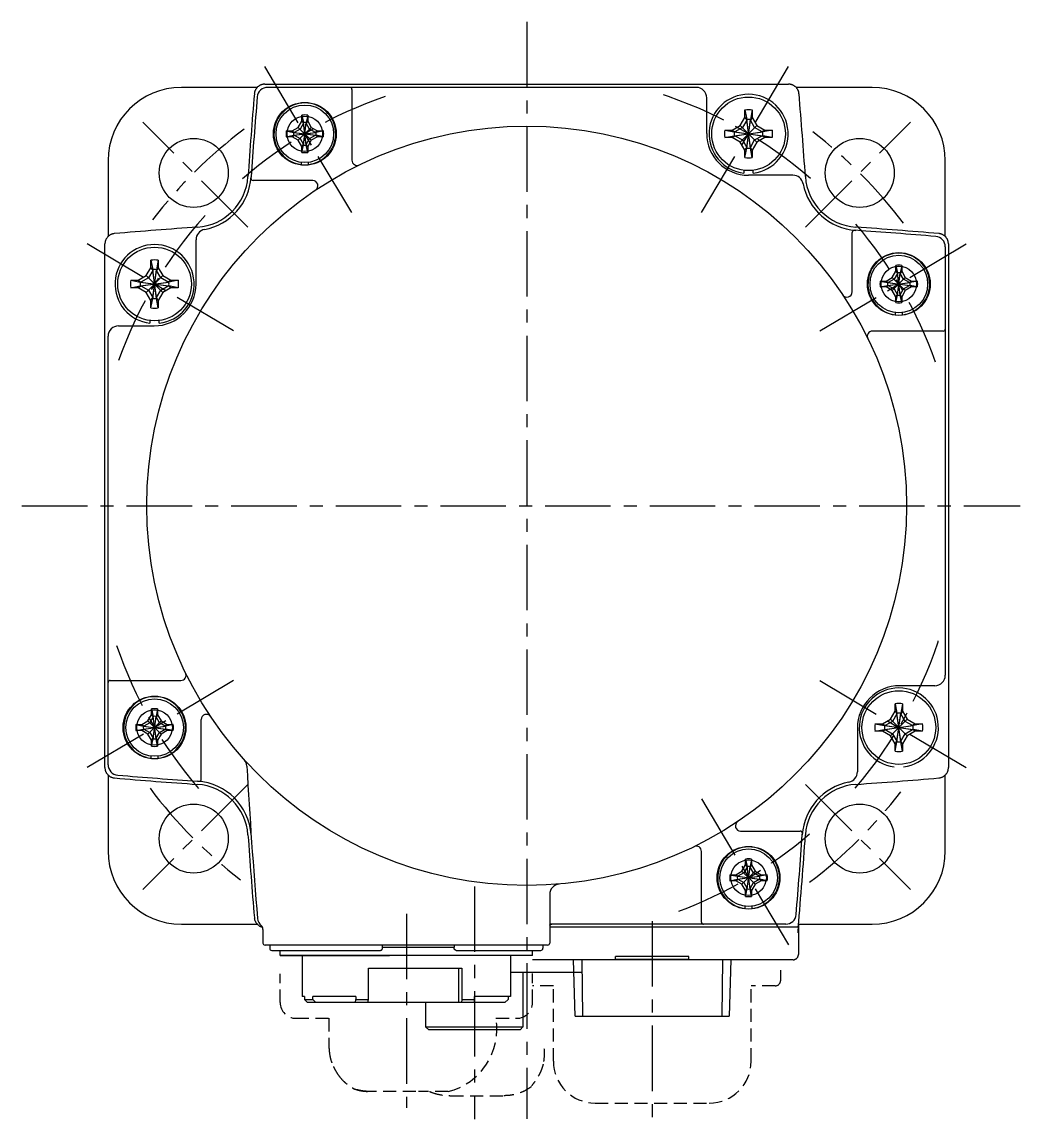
# Model space of a CAD drawing. Extents: x -38 to 455, y -38 to 124.
# Drawn here: x -37.6 to 57.8, y -35.6 to 69.3 of the extents above; entities that cross this region are included whole.
import ezdxf

# ---------------------------------------------------------------- set-up
doc = ezdxf.new("R2010")
doc.units = 0
doc.header["$MEASUREMENT"] = 0
doc.linetypes.add('CENTER', pattern=[2, 1.25, -0.25, 0.25, -0.25])
doc.linetypes.add('HIDDEN', pattern=[0.375, 0.25, -0.125])
for name, color, linetype, lineweight in [('CENTER', 7, 'CENTER', 25), ('HIDDEN', 3, 'HIDDEN', 25), ('OBJECT', 6, 'CONTINUOUS', 30)]:
    doc.layers.add(name, color=color, linetype=linetype, lineweight=lineweight)

msp = doc.modelspace()

# ---------------------------------------------------------------- linework, layer by layer
at = {"layer": 'CENTER', "ltscale": 5}
for p, q in [((10.65, 69.26), (10.65, -35.6)), ((-6.06, 51.03), (-14.58, 65.32)), ((27.35, 51.03), (35.88, 65.32)), ((-16.01, 49.65), (-26.03, 59.68)), ((37.3, 49.65), (47.33, 59.68)), ((-17.38, 39.71), (-31.67, 48.23)), ((38.67, 39.71), (52.97, 48.23)), ((-37.58, 23), (57.79, 23)), ((-17.38, 6.29), (-31.67, -2.23)), ((38.67, 6.29), (52.97, -2.23)), ((-16.01, -3.65), (-26.03, -13.68)), ((37.3, -3.65), (47.33, -13.68)), ((27.35, -5.02), (35.88, -19.32)), ((5.65, -13.4), (5.65, -35.63)), ((-0.85, -16), (-0.85, -34.55)), ((22.65, -16.7), (22.65, -35.6))]:
    msp.add_line(p, q, dxfattribs=at)
for radius, start, end in [(41.4, 109.0802, 130.9656), (41.4, 49.0848, 72.3369), (45, 126.8872, 142.5962), (45, 36.8872, 52.5962), (41.4, 137.9285, 162.0582), (41.4, 19.361, 40.5414), (41.4, 319.3256, 343.1938), (41.4, 198.8241, 220.7777), (45, 216.8872, 232.5962), (45, 306.8872, 322.5962), (41.4, 290.5642, 310.7343)]:
    msp.add_arc((10.65, 23), radius, start, end, dxfattribs=at)
at = {"layer": 'HIDDEN', "ltscale": 5}
for p, q in [((-12.91, -24.5), (-12.91, -21.75)), ((11.2, -24.5), (11.2, -21.71)), ((34.9, -21.4), (34.9, -22.4)), ((13.2, -22.9), (11.2, -22.9)), ((13.2, -30.1), (13.2, -22.9)), ((32.1, -30.1), (32.1, -22.9)), ((34.4, -22.9), (32.1, -22.9)), ((-11.41, -26), (-8.26, -26)), ((-8.26, -26), (-8.26, -28.61)), ((7.71, -26), (9.7, -26)), ((-8.23, -29.03), (-8.23, -29.03)), ((-7.81, -30.63), (-7.81, -30.63)), ((0.06, -33), (-4.3, -33)), ((3.14, -33), (0.3, -33)), ((3.14, -33), (0.3, -33)), ((3.37, -33.4), (8.47, -33.4)), ((17.2, -34.1), (28.1, -34.1))]:
    msp.add_line(p, q, dxfattribs=at)
for centre, radius, start, end in [((34.4, -22.4), 0.5, 270, 0), ((-11.41, -24.5), 1.5, 180, 270), ((9.7, -24.5), 1.5, 270, 0), ((1.66, -27.04), 6.14, 283.9166, 9.7887), ((17.2, -30.1), 4, 180, 270), ((28.1, -30.1), 4, 270, 0)]:
    msp.add_arc(centre, radius, start, end, dxfattribs=at)
for points in [[(-8.26, -28.61), (-8.26, -28.63), (-8.26, -28.64), (-8.25, -28.66)], [(-8.25, -28.76), (-8.25, -28.77), (-8.25, -28.77), (-8.25, -28.78)], [(-8.25, -28.78), (-8.25, -28.78), (-8.25, -28.79), (-8.25, -28.8)], [(-8.23, -29.01), (-8.23, -29.02), (-8.23, -29.02), (-8.23, -29.03)], [(-7.82, -30.62), (-7.82, -30.62), (-7.81, -30.63), (-7.81, -30.63)], [(-7.81, -30.63), (-7.8, -30.65), (-7.79, -30.68), (-7.78, -30.7)], [(-7.46, -31.26), (-7.45, -31.27), (-7.45, -31.27), (-7.45, -31.28)], [(-7.45, -31.28), (-7.43, -31.31), (-7.41, -31.34), (-7.39, -31.37)], [(1.37, -33), (1.37, -33), (1.38, -33), (1.39, -33)]]:
    msp.add_open_spline(points, degree=3, dxfattribs=at)
for points, knots in [([(-8.25, -28.66), (-8.25, -28.68), (-8.25, -28.72), (-8.25, -28.75), (-8.25, -28.76)], [0, 0, 0, 0, 0.070692, 0.1063707, 0.1063707, 0.1063707, 0.1063707]), ([(-8.25, -28.8), (-8.25, -28.81), (-8.25, -28.85), (-8.24, -28.88), (-8.24, -28.9)], [0, 0, 0, 0, 0.0517724, 0.1045831, 0.1045831, 0.1045831, 0.1045831]), ([(-8.24, -28.9), (-8.24, -28.92), (-8.24, -28.95), (-8.24, -28.99), (-8.23, -29.01)], [0, 0, 0, 0, 0.0538495, 0.1087386, 0.1087386, 0.1087386, 0.1087386]), ([(-8.23, -29.03), (-8.21, -29.21), (-8.17, -29.6), (-8.03, -30.13), (-7.88, -30.46), (-7.82, -30.62)], [0, 0, 0, 0, 0.55007, 1.146835, 1.647226, 1.647226, 1.647226, 1.647226]), ([(12.3, -28.89), (12.32, -29.27), (12.34, -29.76), (12.24, -30.24), (12.22, -30.34)], [0, 0, 0, 0, 1.150453, 1.460543, 1.460543, 1.460543, 1.460543]), ([(12.22, -30.37), (12.2, -30.45), (12.13, -30.72), (11.98, -31.12), (11.76, -31.54), (11.56, -31.87), (11.38, -32.12), (11.23, -32.3), (11.16, -32.4), (11.13, -32.44)], [0, 0, 0, 0, 0.2731, 0.822755, 1.2926, 1.678018, 1.982709, 2.210297, 2.361697, 2.361697, 2.361697, 2.361697]), ([(-7.78, -30.7), (-7.76, -30.74), (-7.7, -30.86), (-7.59, -31.05), (-7.5, -31.19), (-7.46, -31.26)], [0, 0, 0, 0, 0.1278427, 0.4016793, 0.6487362, 0.6487362, 0.6487362, 0.6487362]), ([(-7.39, -31.37), (-7.35, -31.42), (-7.24, -31.57), (-7.06, -31.8), (-6.83, -32.03), (-6.62, -32.22), (-6.42, -32.37), (-6.26, -32.49), (-6.12, -32.58), (-6.01, -32.64), (-5.95, -32.67), (-5.93, -32.69), (-5.92, -32.69), (-5.92, -32.69)], [0, 0, 0, 0, 0.19217, 0.551105, 0.874487, 1.159989, 1.405966, 1.611336, 1.775921, 1.897988, 1.973605, 1.984734, 1.987808, 1.987808, 1.987808, 1.987808]), ([(-4.3, -33), (-4.47, -32.99), (-4.81, -32.98), (-5.31, -32.9), (-5.63, -32.81), (-5.78, -32.76)], [0, 0, 0, 0, 0.51048, 1.023656, 1.504693, 1.504693, 1.504693, 1.504693]), ([(-5.78, -32.76), (-5.68, -32.8), (-5.38, -32.89), (-4.89, -32.98), (-4.49, -32.99), (-4.3, -33)], [0, 0, 0, 0, 0.315703, 0.933631, 1.504653, 1.504653, 1.504653, 1.504653]), ([(1.39, -33), (1.46, -33.03), (1.81, -33.17), (2.47, -33.35), (3.07, -33.38), (3.37, -33.4)], [0, 0, 0, 0, 0.246072, 1.128099, 2.033415, 2.033415, 2.033415, 2.033415]), ([(11.11, -32.53), (10.95, -32.64), (10.6, -32.88), (9.98, -33.16), (9.26, -33.36), (8.74, -33.39), (8.47, -33.4)], [0, 0, 0, 0, 0.589514, 1.261982, 2.014626, 2.82382, 2.82382, 2.82382, 2.82382])]:
    msp.add_open_spline(points, degree=3, knots=knots, dxfattribs=at)
at = {"layer": 'OBJECT'}
for p, q in [((-15.1, 63), (-22.35, 63)), ((-14.38, 63.3), (35.67, 63.3)), ((26.85, 63), (-14.1, 63)), ((43.65, 63), (36.39, 63)), ((-6.05, 62.8), (-6.05, 56.04)), ((27.85, 58.6), (27.85, 62)), ((31.49, 60.12), (31.49, 60.84)), ((31.49, 60.84), (31.67, 59.93)), ((32.2, 60.84), (32.02, 59.93)), ((32.2, 60.84), (32.2, 60.12)), ((-10.83, 59.78), (-10.83, 60.34)), ((-10.83, 60.34), (-10.69, 59.63)), ((-10.27, 60.34), (-10.41, 59.63)), ((-10.27, 60.34), (-10.27, 59.78)), ((31.05, 59.36), (31.49, 60.12)), ((31.67, 59.86), (31.26, 59.15)), ((31.49, 60.12), (31.67, 59.86)), ((31.67, 57.19), (32.02, 59.93)), ((31.67, 59.93), (31.67, 59.86)), ((32.02, 57.19), (31.67, 59.93)), ((31.67, 57.26), (32.02, 59.86)), ((32.02, 57.26), (31.67, 59.86)), ((32.2, 60.12), (32.02, 59.86)), ((32.02, 59.86), (32.02, 59.93)), ((32.43, 59.15), (32.02, 59.86)), ((32.2, 60.12), (32.64, 59.36)), ((-12.33, 58.84), (-11.62, 58.7)), ((-12.33, 58.84), (-11.77, 58.84)), ((-11.77, 58.84), (-11.18, 59.18)), ((-11.77, 58.84), (-11.57, 58.7)), ((-11.01, 59.02), (-11.57, 58.7)), ((-11.18, 59.18), (-10.83, 59.78)), ((-11.18, 57.94), (-9.93, 59.18)), ((-9.93, 57.94), (-11.18, 59.18)), ((-10.69, 59.58), (-11.01, 59.02)), ((-10.83, 59.78), (-10.69, 59.58)), ((-10.69, 57.49), (-10.41, 59.63)), ((-10.41, 57.49), (-10.69, 59.63)), ((-10.69, 59.63), (-10.69, 59.58)), ((-10.69, 57.55), (-10.41, 59.58)), ((-10.41, 57.55), (-10.69, 59.58)), ((-10.27, 59.78), (-10.41, 59.58)), ((-10.41, 59.58), (-10.41, 59.63)), ((-10.09, 59.02), (-10.41, 59.58)), ((-10.27, 59.78), (-9.93, 59.18)), ((-9.54, 58.7), (-10.09, 59.02)), ((-9.93, 59.18), (-9.33, 58.84)), ((-9.33, 58.84), (-9.54, 58.7)), ((-8.77, 58.84), (-9.48, 58.7)), ((-9.33, 58.84), (-8.77, 58.84)), ((29.57, 58.92), (30.29, 58.92)), ((29.57, 58.92), (30.47, 58.74)), ((30.29, 58.92), (31.05, 59.36)), ((30.29, 58.92), (30.55, 58.74)), ((30.47, 58.38), (33.22, 58.74)), ((30.55, 58.74), (30.47, 58.74)), ((30.47, 58.74), (33.22, 58.38)), ((31.26, 59.15), (30.55, 58.74)), ((30.55, 58.38), (33.14, 58.74)), ((30.55, 58.74), (33.14, 58.38)), ((31.05, 57.76), (32.64, 59.36)), ((32.64, 57.76), (31.05, 59.36)), ((33.14, 58.74), (32.43, 59.15)), ((32.64, 59.36), (33.4, 58.92)), ((33.4, 58.92), (33.14, 58.74)), ((33.22, 58.74), (33.14, 58.74)), ((34.12, 58.92), (33.22, 58.74)), ((33.4, 58.92), (34.12, 58.92)), ((-12.33, 58.28), (-11.62, 58.42)), ((-11.77, 58.28), (-12.33, 58.28)), ((-11.77, 58.28), (-11.57, 58.42)), ((-11.18, 57.94), (-11.77, 58.28)), ((-11.57, 58.7), (-11.62, 58.7)), ((-11.62, 58.7), (-9.48, 58.42)), ((-11.62, 58.42), (-9.48, 58.7)), ((-11.62, 58.42), (-11.57, 58.42)), ((-11.57, 58.7), (-9.54, 58.42)), ((-11.57, 58.42), (-9.54, 58.7)), ((-11.57, 58.42), (-11.01, 58.1)), ((-10.83, 57.34), (-11.18, 57.94)), ((-11.01, 58.1), (-10.69, 57.55)), ((-10.41, 57.55), (-10.09, 58.1)), ((-9.93, 57.94), (-10.27, 57.34)), ((-10.09, 58.1), (-9.54, 58.42)), ((-9.33, 58.28), (-9.93, 57.94)), ((-9.48, 58.7), (-9.54, 58.7)), ((-9.33, 58.28), (-9.54, 58.42)), ((-9.54, 58.42), (-9.48, 58.42)), ((-8.77, 58.28), (-9.48, 58.42)), ((-8.77, 58.28), (-9.33, 58.28)), ((29.57, 58.2), (30.47, 58.38)), ((30.29, 58.2), (29.57, 58.2)), ((30.29, 58.2), (30.55, 58.38)), ((31.05, 57.76), (30.29, 58.2)), ((30.47, 58.38), (30.55, 58.38)), ((30.55, 58.38), (31.26, 57.97)), ((31.49, 57), (31.05, 57.76)), ((31.26, 57.97), (31.67, 57.26)), ((32.02, 57.26), (32.43, 57.97)), ((32.64, 57.76), (32.2, 57)), ((32.43, 57.97), (33.14, 58.38)), ((33.4, 58.2), (32.64, 57.76)), ((33.14, 58.38), (33.22, 58.38)), ((33.4, 58.2), (33.14, 58.38)), ((34.12, 58.2), (33.22, 58.38)), ((34.12, 58.2), (33.4, 58.2)), ((-10.83, 57.34), (-10.69, 57.55)), ((-10.83, 56.78), (-10.69, 57.49)), ((-10.83, 56.78), (-10.83, 57.34)), ((-10.69, 57.55), (-10.69, 57.49)), ((-10.41, 57.49), (-10.41, 57.55)), ((-10.27, 57.34), (-10.41, 57.55)), ((-10.27, 56.78), (-10.41, 57.49)), ((-10.27, 57.34), (-10.27, 56.78)), ((31.49, 57), (31.67, 57.26)), ((31.49, 56.29), (31.67, 57.19)), ((31.49, 56.29), (31.49, 57)), ((31.67, 57.26), (31.67, 57.19)), ((32.02, 57.19), (32.02, 57.26)), ((32.2, 57), (32.02, 57.26)), ((32.2, 56.29), (32.02, 57.19)), ((32.2, 57), (32.2, 56.29)), ((-29.35, 56), (-29.35, 48.75)), ((-10.9, 55.84), (-10.9, 55.63)), ((-10.2, 55.63), (-10.2, 55.84)), ((50.65, 48.75), (50.65, 56)), ((31.4, 55.07), (31.4, 54.81)), ((36.08, 54.6), (31.85, 54.6)), ((32.29, 54.81), (32.29, 55.07)), ((-15.69, 54.44), (-15.7, 54.32)), ((-9.8, 54.1), (-15.5, 54.1)), ((42.09, 49.33), (41.97, 49.34)), ((-20.95, 44.2), (-20.95, 48.44)), ((41.75, 43.44), (41.75, 49.14)), ((-29.66, -2.03), (-29.66, 48.03)), ((50.65, 47.75), (50.65, 6.8)), ((50.95, 48.03), (50.95, -2.03)), ((-25.27, 45.76), (-25.27, 46.47)), ((-25.27, 46.47), (-25.09, 45.57)), ((-24.56, 46.47), (-24.73, 45.57)), ((-24.56, 46.47), (-24.56, 45.76)), ((-25.71, 45), (-25.27, 45.76)), ((-25.09, 45.5), (-25.5, 44.79)), ((-25.27, 45.76), (-25.09, 45.5)), ((-25.09, 42.83), (-24.73, 45.57)), ((-25.09, 45.57), (-25.09, 45.5)), ((-24.73, 42.83), (-25.09, 45.57)), ((-25.09, 42.9), (-24.73, 45.5)), ((-24.73, 42.9), (-25.09, 45.5)), ((-24.56, 45.76), (-24.73, 45.5)), ((-24.73, 45.5), (-24.73, 45.57)), ((-24.32, 44.79), (-24.73, 45.5)), ((-24.56, 45.76), (-24.12, 45)), ((45.58, 44.82), (45.93, 45.42)), ((46.07, 45.21), (45.75, 44.66)), ((45.93, 45.42), (45.93, 45.98)), ((45.93, 45.98), (46.07, 45.27)), ((45.93, 45.42), (46.07, 45.21)), ((46.07, 43.13), (46.35, 45.27)), ((46.07, 45.27), (46.07, 45.21)), ((46.35, 43.13), (46.07, 45.27)), ((46.07, 43.18), (46.35, 45.21)), ((46.35, 43.18), (46.07, 45.21)), ((46.49, 45.98), (46.35, 45.27)), ((46.49, 45.42), (46.35, 45.21)), ((46.35, 45.21), (46.35, 45.27)), ((46.67, 44.66), (46.35, 45.21)), ((46.49, 45.98), (46.49, 45.42)), ((46.49, 45.42), (46.83, 44.82)), ((-27.19, 44.56), (-26.47, 44.56)), ((-27.19, 44.56), (-26.28, 44.38)), ((-26.47, 44.56), (-25.71, 45)), ((-26.47, 44.56), (-26.21, 44.38)), ((-26.28, 44.02), (-23.54, 44.38)), ((-26.21, 44.38), (-26.28, 44.38)), ((-26.28, 44.38), (-23.54, 44.02)), ((-25.5, 44.79), (-26.21, 44.38)), ((-26.21, 44.02), (-23.61, 44.38)), ((-26.21, 44.38), (-23.61, 44.02)), ((-25.71, 43.4), (-24.12, 45)), ((-24.12, 43.4), (-25.71, 45)), ((-23.61, 44.38), (-24.32, 44.79)), ((-24.12, 45), (-23.35, 44.56)), ((-23.35, 44.56), (-23.61, 44.38)), ((-23.54, 44.38), (-23.61, 44.38)), ((-22.64, 44.56), (-23.54, 44.38)), ((-23.35, 44.56), (-22.64, 44.56)), ((44.43, 44.48), (44.99, 44.48)), ((44.43, 44.48), (45.14, 44.34)), ((44.43, 43.92), (45.14, 44.06)), ((44.99, 44.48), (45.58, 44.82)), ((44.99, 44.48), (45.19, 44.34)), ((44.99, 43.92), (45.19, 44.06)), ((45.14, 44.06), (47.28, 44.34)), ((45.19, 44.34), (45.14, 44.34)), ((45.14, 44.34), (47.28, 44.06)), ((45.14, 44.06), (45.19, 44.06)), ((45.75, 44.66), (45.19, 44.34)), ((45.19, 44.06), (47.22, 44.34)), ((45.19, 44.34), (47.22, 44.06)), ((45.19, 44.06), (45.75, 43.74)), ((45.58, 43.58), (46.83, 44.82)), ((46.83, 43.58), (45.58, 44.82)), ((47.22, 44.34), (46.67, 44.66)), ((46.67, 43.74), (47.22, 44.06)), ((46.83, 44.82), (47.43, 44.48)), ((47.43, 44.48), (47.22, 44.34)), ((47.28, 44.34), (47.22, 44.34)), ((47.22, 44.06), (47.28, 44.06)), ((47.43, 43.92), (47.22, 44.06)), ((47.99, 44.48), (47.28, 44.34)), ((47.99, 43.92), (47.28, 44.06)), ((47.43, 44.48), (47.99, 44.48)), ((-27.19, 43.84), (-26.28, 44.02)), ((-26.47, 43.84), (-27.19, 43.84)), ((-26.47, 43.84), (-26.21, 44.02)), ((-25.71, 43.4), (-26.47, 43.84)), ((-26.28, 44.02), (-26.21, 44.02)), ((-26.21, 44.02), (-25.5, 43.61)), ((-25.27, 42.64), (-25.71, 43.4)), ((-25.5, 43.61), (-25.09, 42.9)), ((-24.73, 42.9), (-24.32, 43.61)), ((-24.12, 43.4), (-24.56, 42.64)), ((-24.32, 43.61), (-23.61, 44.02)), ((-23.35, 43.84), (-24.12, 43.4)), ((-23.61, 44.02), (-23.54, 44.02)), ((-23.35, 43.84), (-23.61, 44.02)), ((-22.64, 43.84), (-23.54, 44.02)), ((-22.64, 43.84), (-23.35, 43.84)), ((44.99, 43.92), (44.43, 43.92)), ((45.58, 43.58), (44.99, 43.92)), ((45.93, 42.98), (45.58, 43.58)), ((45.75, 43.74), (46.07, 43.18)), ((45.93, 42.98), (46.07, 43.18)), ((45.93, 42.42), (46.07, 43.13)), ((46.07, 43.18), (46.07, 43.13)), ((46.35, 43.18), (46.67, 43.74)), ((46.35, 43.13), (46.35, 43.18)), ((46.49, 42.98), (46.35, 43.18)), ((46.49, 42.42), (46.35, 43.13)), ((46.83, 43.58), (46.49, 42.98)), ((47.43, 43.92), (46.83, 43.58)), ((47.99, 43.92), (47.43, 43.92)), ((-25.27, 42.64), (-25.09, 42.9)), ((-25.27, 41.92), (-25.09, 42.83)), ((-25.27, 41.92), (-25.27, 42.64)), ((-25.09, 42.9), (-25.09, 42.83)), ((-24.73, 42.83), (-24.73, 42.9)), ((-24.56, 42.64), (-24.73, 42.9)), ((-24.56, 41.92), (-24.73, 42.83)), ((-24.56, 42.64), (-24.56, 41.92)), ((45.93, 42.42), (45.93, 42.98)), ((46.49, 42.98), (46.49, 42.42)), ((45.86, 41.47), (45.86, 41.27)), ((46.56, 41.27), (46.56, 41.47)), ((-28.35, 40.2), (-24.95, 40.2)), ((-25.36, 40.71), (-25.36, 40.45)), ((-24.47, 40.45), (-24.47, 40.71)), ((-29.35, -1.75), (-29.35, 39.2)), ((50.45, 39.7), (43.69, 39.7)), ((-29.15, 6.3), (-22.4, 6.3)), ((49.65, 5.8), (46.3, 5.8)), ((-25.19, 3.02), (-25.19, 3.58)), ((-25.19, 3.58), (-25.05, 2.87)), ((-24.63, 3.58), (-24.77, 2.87)), ((-24.63, 3.58), (-24.63, 3.02)), ((45.41, 2.6), (45.85, 3.36)), ((45.85, 4.08), (46.03, 3.17)), ((45.85, 3.36), (45.85, 4.08)), ((45.85, 3.36), (46.03, 3.1)), ((46.39, 0.43), (46.03, 3.17)), ((46.03, 3.17), (46.03, 3.1)), ((46.03, 0.43), (46.39, 3.17)), ((46.57, 4.08), (46.39, 3.17)), ((46.57, 3.36), (46.39, 3.1)), ((46.39, 3.1), (46.39, 3.17)), ((46.57, 4.08), (46.57, 3.36)), ((46.57, 3.36), (47.01, 2.6)), ((-26.13, 2.08), (-25.54, 2.43)), ((-25.37, 2.26), (-25.93, 1.94)), ((-25.54, 2.43), (-25.19, 3.02)), ((-24.29, 1.18), (-25.54, 2.43)), ((-25.54, 1.18), (-24.29, 2.43)), ((-25.05, 2.82), (-25.37, 2.26)), ((-25.19, 3.02), (-25.05, 2.82)), ((-25.05, 2.87), (-25.05, 2.82)), ((-25.05, 0.73), (-24.77, 2.87)), ((-24.77, 0.73), (-25.05, 2.87)), ((-25.05, 0.79), (-24.77, 2.82)), ((-24.77, 0.79), (-25.05, 2.82)), ((-24.63, 3.02), (-24.77, 2.82)), ((-24.77, 2.82), (-24.77, 2.87)), ((-24.45, 2.26), (-24.77, 2.82)), ((-24.63, 3.02), (-24.29, 2.43)), ((-23.9, 1.94), (-24.45, 2.26)), ((-24.29, 2.43), (-23.7, 2.08)), ((-20.45, -3.14), (-20.45, 2.56)), ((43.93, 2.16), (44.84, 1.98)), ((43.93, 2.16), (44.65, 2.16)), ((44.65, 2.16), (45.41, 2.6)), ((44.65, 2.16), (44.91, 1.98)), ((45.62, 2.39), (44.91, 1.98)), ((47.01, 1), (45.41, 2.6)), ((45.41, 1), (47.01, 2.6)), ((46.03, 3.1), (45.62, 2.39)), ((46.39, 0.5), (46.03, 3.1)), ((46.03, 0.5), (46.39, 3.1)), ((46.8, 2.39), (46.39, 3.1)), ((47.51, 1.98), (46.8, 2.39)), ((47.01, 2.6), (47.77, 2.16)), ((47.77, 2.16), (47.51, 1.98)), ((48.48, 2.16), (47.58, 1.98)), ((47.77, 2.16), (48.48, 2.16)), ((-26.69, 2.08), (-26.13, 2.08)), ((-26.69, 2.08), (-25.98, 1.94)), ((-26.69, 1.52), (-25.98, 1.66)), ((-26.13, 1.52), (-26.69, 1.52)), ((-26.13, 2.08), (-25.93, 1.94)), ((-26.13, 1.52), (-25.93, 1.66)), ((-25.54, 1.18), (-26.13, 1.52)), ((-25.98, 1.94), (-23.84, 1.66)), ((-25.98, 1.66), (-23.84, 1.94)), ((-25.93, 1.94), (-25.98, 1.94)), ((-25.98, 1.66), (-25.93, 1.66)), ((-25.93, 1.94), (-23.9, 1.66)), ((-25.93, 1.66), (-23.9, 1.94)), ((-25.93, 1.66), (-25.37, 1.34)), ((-25.19, 0.58), (-25.54, 1.18)), ((-25.37, 1.34), (-25.05, 0.79)), ((-24.77, 0.79), (-24.45, 1.34)), ((-24.29, 1.18), (-24.63, 0.58)), ((-24.45, 1.34), (-23.9, 1.66)), ((-23.7, 1.52), (-24.29, 1.18)), ((-23.7, 2.08), (-23.9, 1.94)), ((-23.84, 1.94), (-23.9, 1.94)), ((-23.7, 1.52), (-23.9, 1.66)), ((-23.9, 1.66), (-23.84, 1.66)), ((-23.14, 2.08), (-23.84, 1.94)), ((-23.14, 1.52), (-23.84, 1.66)), ((-23.7, 2.08), (-23.14, 2.08)), ((-23.14, 1.52), (-23.7, 1.52)), ((42.25, 1.75), (42.25, -2.43)), ((43.93, 1.44), (44.84, 1.62)), ((44.65, 1.44), (43.93, 1.44)), ((44.65, 1.44), (44.91, 1.62)), ((45.41, 1), (44.65, 1.44)), ((44.84, 1.98), (47.58, 1.62)), ((44.91, 1.98), (44.84, 1.98)), ((44.84, 1.62), (47.58, 1.98)), ((44.84, 1.62), (44.91, 1.62)), ((44.91, 1.98), (47.51, 1.62)), ((44.91, 1.62), (47.51, 1.98)), ((44.91, 1.62), (45.62, 1.21)), ((45.62, 1.21), (46.03, 0.5)), ((46.39, 0.5), (46.8, 1.21)), ((46.8, 1.21), (47.51, 1.62)), ((47.77, 1.44), (47.01, 1)), ((47.58, 1.98), (47.51, 1.98)), ((47.77, 1.44), (47.51, 1.62)), ((47.51, 1.62), (47.58, 1.62)), ((48.48, 1.44), (47.58, 1.62)), ((48.48, 1.44), (47.77, 1.44)), ((-25.19, 0.58), (-25.05, 0.79)), ((-25.19, 0.02), (-25.05, 0.73)), ((-25.19, 0.02), (-25.19, 0.58)), ((-25.05, 0.79), (-25.05, 0.73)), ((-24.77, 0.73), (-24.77, 0.79)), ((-24.63, 0.58), (-24.77, 0.79)), ((-24.63, 0.02), (-24.77, 0.73)), ((-24.63, 0.58), (-24.63, 0.02)), ((45.85, 0.24), (45.41, 1)), ((45.85, 0.24), (46.03, 0.5)), ((45.85, -0.47), (46.03, 0.43)), ((45.85, -0.47), (45.85, 0.24)), ((46.03, 0.5), (46.03, 0.43)), ((46.57, 0.24), (46.39, 0.5)), ((46.39, 0.43), (46.39, 0.5)), ((46.57, -0.47), (46.39, 0.43)), ((47.01, 1), (46.57, 0.24)), ((46.57, 0.24), (46.57, -0.47)), ((-25.26, -0.92), (-25.26, -1.13)), ((-24.56, -1.13), (-24.56, -0.92)), ((-29.35, -2.74), (-29.35, -10)), ((50.65, -10), (50.65, -2.74)), ((-20.8, -3.33), (-20.67, -3.34)), ((31.09, -8.1), (36.79, -8.1)), ((36.98, -8.44), (36.99, -8.32)), ((27.35, -16.8), (27.35, -10.04)), ((31.22, -11.94), (31.57, -11.34)), ((31.57, -10.78), (31.71, -11.49)), ((31.57, -11.34), (31.57, -10.78)), ((31.57, -11.34), (31.71, -11.55)), ((31.99, -13.63), (31.71, -11.49)), ((31.71, -13.63), (31.99, -11.49)), ((31.71, -11.49), (31.71, -11.55)), ((32.13, -10.78), (31.99, -11.49)), ((32.13, -11.34), (31.99, -11.55)), ((31.99, -11.55), (31.99, -11.49)), ((32.13, -10.78), (32.13, -11.34)), ((32.13, -11.34), (32.47, -11.94)), ((30.07, -12.28), (30.63, -12.28)), ((30.07, -12.28), (30.77, -12.42)), ((30.63, -12.28), (31.22, -11.94)), ((30.63, -12.28), (30.83, -12.42)), ((30.83, -12.42), (30.77, -12.42)), ((30.77, -12.7), (32.92, -12.42)), ((30.77, -12.42), (32.92, -12.7)), ((31.39, -12.1), (30.83, -12.42)), ((30.83, -12.7), (32.86, -12.42)), ((30.83, -12.42), (32.86, -12.7)), ((32.47, -13.18), (31.22, -11.94)), ((31.22, -13.18), (32.47, -11.94)), ((31.71, -11.55), (31.39, -12.1)), ((31.99, -13.58), (31.71, -11.55)), ((31.71, -13.58), (31.99, -11.55)), ((32.31, -12.1), (31.99, -11.55)), ((32.86, -12.42), (32.31, -12.1)), ((32.47, -11.94), (33.06, -12.28)), ((33.06, -12.28), (32.86, -12.42)), ((32.92, -12.42), (32.86, -12.42)), ((33.62, -12.28), (32.92, -12.42)), ((33.06, -12.28), (33.62, -12.28)), ((30.07, -12.84), (30.77, -12.7)), ((30.63, -12.84), (30.07, -12.84)), ((30.63, -12.84), (30.83, -12.7)), ((31.22, -13.18), (30.63, -12.84)), ((30.77, -12.7), (30.83, -12.7)), ((30.83, -12.7), (31.39, -13.02)), ((31.57, -13.78), (31.22, -13.18)), ((31.39, -13.02), (31.71, -13.58)), ((31.57, -13.78), (31.71, -13.58)), ((31.57, -14.34), (31.71, -13.63)), ((31.71, -13.58), (31.71, -13.63)), ((31.99, -13.58), (32.31, -13.02)), ((32.13, -13.78), (31.99, -13.58)), ((31.99, -13.63), (31.99, -13.58)), ((32.13, -14.34), (31.99, -13.63)), ((32.47, -13.18), (32.13, -13.78)), ((32.31, -13.02), (32.86, -12.7)), ((33.06, -12.84), (32.47, -13.18)), ((32.86, -12.7), (32.92, -12.7)), ((33.06, -12.84), (32.86, -12.7)), ((33.62, -12.84), (32.92, -12.7)), ((33.62, -12.84), (33.06, -12.84)), ((12.85, -14.16), (12.85, -18.8)), ((31.57, -14.34), (31.57, -13.78)), ((32.13, -13.78), (32.13, -14.34)), ((31.5, -15.29), (31.5, -15.49)), ((32.2, -15.49), (32.2, -15.29)), ((-22.35, -17), (-15.1, -17)), ((-14.55, -17.5), (-14.55, -18.8)), ((35.4, -17), (12.85, -17)), ((36.59, -17.3), (12.89, -17.3)), ((36.61, -17.07), (36.61, -19.9)), ((36.62, -17), (43.65, -17)), ((12.65, -19), (-14.35, -19)), ((-13.91, -19), (-13.91, -19.3)), ((-13.71, -19.5), (-3.33, -19.5)), ((-12.91, -20), (-12.91, -19.5)), ((-3.13, -19.3), (-3.13, -19)), ((-3.13, -19.2), (3.74, -19.2)), ((3.72, -19.3), (3.72, -19.2)), ((3.74, -19.2), (3.74, -19)), ((3.92, -19.5), (12, -19.5)), ((11.2, -20), (11.2, -19.5)), ((12.2, -19), (12.2, -19.3)), ((11.2, -20), (-12.91, -20)), ((-12.91, -20), (-2.47, -20)), ((-10.81, -20), (-10.81, -23.9)), ((9.1, -20), (9.1, -23.9)), ((36.11, -20.4), (11.2, -20.4)), ((15.29, -25.8), (15.12, -20.4)), ((15.91, -20.4), (15.98, -25.8)), ((19.15, -20.38), (19.15, -20.1)), ((26.15, -20.1), (19.15, -20.1)), ((26.15, -20.38), (19.15, -20.38)), ((26.15, -20.38), (26.15, -20.1)), ((29.32, -25.8), (29.39, -20.4)), ((30.17, -20.4), (30.01, -25.8)), ((-4.48, -21.2), (4.45, -21.2)), ((-4.48, -24.2), (-4.48, -21.2)), ((4.17, -24.5), (4.17, -21.2)), ((4.45, -21.2), (4.45, -24.2)), ((9.1, -21.6), (15.88, -21.6)), ((10.32, -26.8), (10.32, -21.6)), ((-10.57, -23.9), (-10.81, -23.9)), ((-10.57, -23.9), (-10.57, -24.2)), ((-9.79, -24.2), (-9.79, -23.9)), ((-5.67, -23.9), (-9.79, -23.9)), ((-5.67, -23.9), (-5.67, -24.2)), ((5.65, -24.2), (5.65, -23.9)), ((9.1, -23.9), (5.65, -23.9)), ((8.87, -23.9), (8.87, -24.2)), ((-10.57, -24.2), (-9.79, -24.2)), ((-10.28, -24.5), (-10.57, -24.2)), ((5.61, -24.5), (-10.28, -24.5)), ((-9.5, -24.5), (-9.79, -24.2)), ((-5.71, -24.5), (-5.67, -24.2)), ((-5.67, -24.2), (-4.48, -24.2)), ((-4.52, -24.5), (-4.48, -24.2)), ((0.97, -24.5), (0.97, -26.8)), ((4.45, -24.2), (4.42, -24.5)), ((4.45, -24.2), (5.65, -24.2)), ((5.65, -24.2), (5.61, -24.5)), ((8.57, -24.5), (5.67, -24.5)), ((8.87, -24.2), (8.57, -24.5)), ((15.29, -25.8), (30.01, -25.8)), ((1.29, -27.1), (0.97, -26.8)), ((0.97, -26.8), (10.32, -26.8)), ((10.01, -27.1), (1.29, -27.1)), ((10.01, -27.1), (10.32, -26.79)), ((-5.92, -32.69), (-5.92, -32.7)), ((-5.78, -32.76), (-5.78, -32.76))]:
    msp.add_line(p, q, dxfattribs=at)
for centre, radius in [((31.85, 58.56), 3.52), ((-10.55, 58.56), 3), ((-10.55, 58.56), 2.75), ((-10.55, 58.56), 1.7), ((10.65, 23), 36.3), ((-21.17, 54.82), 3.3), ((42.47, 54.82), 3.3), ((-24.91, 44.2), 3.52), ((46.21, 44.2), 3), ((46.21, 44.2), 2.75), ((46.21, 44.2), 1.7), ((46.21, 1.8), 3.52), ((-24.91, 1.8), 3), ((-24.91, 1.8), 2.75), ((-24.91, 1.8), 1.7), ((-21.17, -8.82), 3.3), ((42.47, -8.82), 3.3), ((31.85, -12.56), 3), ((31.85, -12.56), 2.75), ((31.85, -12.56), 1.7)]:
    msp.add_circle(centre, radius, dxfattribs=at)
for centre, radius, start, end in [((-22.35, 56), 7, 90, 180), ((-14.1, 62), 1, 90, 175.1259), ((-6.25, 62.8), 0.2, 0, 90), ((26.85, 62), 1, 0, 90), ((43.65, 56), 7, 0, 90), ((443.24, 23), 460.3, 175.0911, 176.0804), ((443.24, 23), 460, 175.1259, 176.0804), ((31.85, 58.56), 3.78, 276.8139, 263.1861), ((-421.94, 23), 460.3, 3.9196, 4.9089), ((-10.55, 58.56), 2.95, 276.8139, 263.1861), ((31.85, 58.56), 2.3, 81.0509, 98.949), ((-10.55, 58.56), 1.8, 81.0509, 98.949), ((31.85, 58.56), 1.38, 82.5518, 97.4482), ((-10.55, 58.56), 1.8, 171.051, 188.949), ((-10.55, 58.56), 1.08, 82.5518, 97.4482), ((-10.55, 58.56), 1.8, 351.0509, 8.949), ((31.85, 58.56), 2.3, 171.051, 188.949), ((31.85, 58.56), 1.38, 172.5518, 187.4482), ((31.85, 58.56), 1.38, 352.5518, 7.4482), ((31.85, 58.56), 2.3, 351.0509, 8.949), ((-10.55, 58.56), 1.08, 172.5518, 187.4482), ((-10.55, 58.56), 1.08, 352.5518, 7.4482), ((31.85, 58.6), 4, 180, 270), ((-10.55, 58.56), 1.8, 261.051, 278.949), ((-10.55, 58.56), 1.08, 262.5518, 277.4482), ((31.85, 58.56), 1.38, 262.5518, 277.4482), ((-5.55, 56.04), 0.5, 180, 296.1178), ((31.85, 58.56), 2.3, 261.051, 278.949), ((36.08, 53.6), 1, 10.8164, 90), ((-21.17, 54.82), 5.2, 273.9196, 356.0804), ((-21.17, 54.82), 5.5, 280.8164, 356.0804), ((-15.5, 54.3), 0.2, 174.7677, 270), ((-9.8, 53.6), 0.5, 303.7446, 90), ((42.47, 54.82), 5.5, 190.8164, 266.0804), ((42.47, 54.82), 5.2, 183.9196, 266.0804), ((10.65, -409.59), 460.3, 93.9196, 94.9089), ((-19.95, 48.44), 1, 100.8164, 180), ((41.95, 49.14), 0.2, 84.7676, 180), ((10.65, -409.59), 460, 85.1259, 86.0804), ((10.65, -409.59), 460.3, 85.0911, 86.0804), ((49.65, 47.75), 1, 0, 85.1259), ((-24.91, 44.2), 3.78, 276.8139, 263.1861), ((-24.91, 44.2), 2.3, 81.0509, 98.949), ((46.21, 44.2), 2.95, 276.8139, 263.1861), ((-24.91, 44.2), 1.38, 82.5518, 97.4482), ((46.21, 44.2), 1.8, 81.0509, 98.949), ((46.21, 44.2), 1.08, 82.5518, 97.4482), ((-24.91, 44.2), 2.3, 171.051, 188.949), ((-24.91, 44.2), 1.38, 172.5518, 187.4482), ((-24.95, 44.2), 4, 270, 0), ((-24.91, 44.2), 1.38, 352.5518, 7.4482), ((-24.91, 44.2), 2.3, 351.0509, 8.949), ((46.21, 44.2), 1.8, 171.051, 188.949), ((46.21, 44.2), 1.08, 172.5518, 187.4482), ((46.21, 44.2), 1.08, 352.5518, 7.4482), ((46.21, 44.2), 1.8, 351.0509, 8.949), ((41.25, 43.44), 0.5, 213.7446, 0), ((46.21, 44.2), 1.08, 262.5518, 277.4482), ((-24.91, 44.2), 1.38, 262.5518, 277.4482), ((46.21, 44.2), 1.8, 261.051, 278.949), ((-24.91, 44.2), 2.3, 261.051, 278.949), ((-28.35, 39.2), 1, 90, 180), ((50.45, 39.9), 0.2, 270, 0), ((43.69, 39.2), 0.5, 90, 206.1178), ((-29.15, 6.1), 0.2, 90, 180), ((-22.4, 6.8), 0.5, 270, 26.1178), ((49.65, 6.8), 1, 270, 0), ((46.3, 1.75), 4.05, 90, 180), ((46.21, 1.8), 3.78, 276.8139, 263.1861), ((-24.91, 1.8), 2.95, 276.8139, 263.1861), ((-24.91, 1.8), 1.8, 81.0509, 98.949), ((46.21, 1.8), 2.3, 81.0509, 98.949), ((46.21, 1.8), 1.38, 82.5518, 97.4482), ((-24.91, 1.8), 1.08, 82.5518, 97.4482), ((-19.95, 2.56), 0.5, 33.7446, 180), ((46.21, 1.8), 2.3, 171.051, 188.949), ((46.21, 1.8), 2.3, 351.0509, 8.949), ((-24.91, 1.8), 1.8, 171.051, 188.949), ((-24.91, 1.8), 1.08, 172.5518, 187.4482), ((-24.91, 1.8), 1.08, 352.5518, 7.4482), ((-24.91, 1.8), 1.8, 351.0509, 8.949), ((46.21, 1.8), 1.38, 172.5518, 187.4482), ((46.21, 1.8), 1.38, 352.5518, 7.4482), ((-24.91, 1.8), 1.8, 261.051, 278.949), ((-24.91, 1.8), 1.08, 262.5518, 277.4482), ((46.21, 1.8), 1.38, 262.5518, 277.4482), ((46.21, 1.8), 2.3, 261.051, 278.949), ((-28.35, -1.75), 1, 180, 265.1259), ((-17.09, -1.94), 1, 3.1016, 41.9678), ((443.24, 23), 460, 183.1016, 184.9201), ((10.65, 455.59), 460.3, 265.0911, 266.0804), ((10.65, 455.59), 460, 265.1259, 266.0804), ((-20.65, -3.14), 0.2, 264.7677, 0), ((41.25, -2.43), 1, 280.8164, 0), ((10.65, 455.59), 460.3, 273.9196, 274.9089), ((-21.17, -8.82), 5.2, 3.9196, 86.0804), ((-21.17, -8.82), 5.5, 3.9196, 86.0804), ((42.47, -8.82), 5.5, 100.8164, 176.0804), ((42.47, -8.82), 5.2, 93.9196, 176.0804), ((31.09, -7.6), 0.5, 123.7446, 270), ((36.79, -8.3), 0.2, 354.7677, 90), ((443.24, 23), 460.3, 183.9196, 184.9089), ((-421.94, 23), 460, 355.1259, 356.0804), ((-421.94, 23), 460.3, 354.9768, 356.0804), ((-22.35, -10), 7, 180, 270), ((26.85, -10.04), 0.5, 0, 116.1178), ((31.85, -12.56), 2.95, 276.8139, 263.1861), ((43.65, -10), 7, 270, 0), ((31.85, -12.56), 1.8, 81.0509, 98.949), ((31.85, -12.56), 1.08, 82.5518, 97.4482), ((31.85, -12.56), 1.8, 171.051, 188.949), ((31.85, -12.56), 1.08, 172.5518, 187.4482), ((31.85, -12.56), 1.08, 352.5518, 7.4482), ((31.85, -12.56), 1.8, 351.0509, 8.949), ((13.85, -14.16), 1, 94.9215, 180), ((31.85, -12.56), 1.08, 262.5518, 277.4482), ((31.85, -12.56), 1.8, 261.051, 278.949), ((-14.07, -16.37), 1, 184.9201, 229.0721), ((35.4, -16), 1, 270, 355.1259), ((-15.05, -17.5), 0.5, 0, 49.0721), ((27.55, -16.8), 0.2, 180, 270), ((-14.35, -18.8), 0.2, 180, 270), ((12.65, -18.8), 0.2, 270, 0), ((-13.71, -19.3), 0.2, 180, 270), ((12, -19.3), 0.2, 270, 0)]:
    msp.add_arc(centre, radius, start, end, dxfattribs=at)
for points, knots in [([(-14.38, 63.3), (-14.41, 63.3), (-14.47, 63.3), (-14.57, 63.29), (-14.66, 63.27), (-14.74, 63.24), (-14.83, 63.2), (-14.91, 63.15), (-14.99, 63.1), (-15.06, 63.04), (-15.12, 62.98), (-15.18, 62.9), (-15.23, 62.83), (-15.28, 62.75), (-15.32, 62.66), (-15.35, 62.57), (-15.37, 62.48), (-15.37, 62.42), (-15.38, 62.39)], [0, 0, 0, 0, 0.092774, 0.185606, 0.278327, 0.371181, 0.463891, 0.556738, 0.64948, 0.742286, 0.835093, 0.927834, 1.020682, 1.113392, 1.206246, 1.298967, 1.391798, 1.484573, 1.484573, 1.484573, 1.484573]), ([(36.67, 62.39), (36.67, 62.42), (36.66, 62.48), (36.64, 62.57), (36.61, 62.66), (36.57, 62.75), (36.53, 62.83), (36.48, 62.9), (36.42, 62.98), (36.35, 63.04), (36.28, 63.1), (36.2, 63.15), (36.12, 63.2), (36.04, 63.24), (35.95, 63.27), (35.86, 63.29), (35.77, 63.3), (35.71, 63.3), (35.67, 63.3)], [0, 0, 0, 0, 0.092774, 0.185606, 0.278327, 0.371181, 0.463891, 0.556738, 0.64948, 0.742286, 0.835093, 0.927834, 1.020682, 1.113392, 1.206246, 1.298967, 1.391798, 1.484573, 1.484573, 1.484573, 1.484573]), ([(-28.74, 49.02), (-28.77, 49.02), (-28.83, 49.01), (-28.93, 48.99), (-29.01, 48.96), (-29.1, 48.93), (-29.18, 48.88), (-29.26, 48.83), (-29.33, 48.77), (-29.39, 48.71), (-29.45, 48.63), (-29.51, 48.56), (-29.55, 48.48), (-29.59, 48.39), (-29.62, 48.3), (-29.64, 48.21), (-29.65, 48.12), (-29.66, 48.06), (-29.66, 48.03)], [0, 0, 0, 0, 0.092774, 0.185606, 0.278327, 0.371181, 0.463891, 0.556738, 0.64948, 0.742286, 0.835093, 0.927834, 1.020682, 1.113392, 1.206246, 1.298967, 1.391798, 1.484573, 1.484573, 1.484573, 1.484573]), ([(50.95, 48.03), (50.95, 48.06), (50.95, 48.12), (50.93, 48.21), (50.91, 48.3), (50.88, 48.39), (50.85, 48.48), (50.8, 48.56), (50.75, 48.63), (50.69, 48.71), (50.62, 48.77), (50.55, 48.83), (50.47, 48.88), (50.39, 48.93), (50.31, 48.96), (50.22, 48.99), (50.13, 49.01), (50.07, 49.02), (50.04, 49.02)], [0, 0, 0, 0, 0.092774, 0.185606, 0.278327, 0.371181, 0.463891, 0.556738, 0.64948, 0.742286, 0.835093, 0.927834, 1.020682, 1.113392, 1.206246, 1.298967, 1.391798, 1.484573, 1.484573, 1.484573, 1.484573]), ([(-29.66, -2.03), (-29.66, -2.06), (-29.65, -2.12), (-29.64, -2.21), (-29.62, -2.3), (-29.59, -2.39), (-29.55, -2.48), (-29.51, -2.56), (-29.45, -2.63), (-29.39, -2.7), (-29.33, -2.77), (-29.26, -2.83), (-29.18, -2.88), (-29.1, -2.93), (-29.01, -2.96), (-28.93, -2.99), (-28.83, -3.01), (-28.77, -3.02), (-28.74, -3.02)], [0, 0, 0, 0, 0.092774, 0.185606, 0.278327, 0.371181, 0.463891, 0.556738, 0.64948, 0.742286, 0.835093, 0.927834, 1.020682, 1.113392, 1.206246, 1.298967, 1.391798, 1.484573, 1.484573, 1.484573, 1.484573]), ([(50.04, -3.02), (50.07, -3.02), (50.13, -3.01), (50.22, -2.99), (50.31, -2.96), (50.39, -2.93), (50.47, -2.88), (50.55, -2.83), (50.62, -2.77), (50.69, -2.7), (50.75, -2.63), (50.8, -2.56), (50.85, -2.48), (50.88, -2.39), (50.91, -2.3), (50.93, -2.21), (50.95, -2.12), (50.95, -2.06), (50.95, -2.03)], [0, 0, 0, 0, 0.092774, 0.185606, 0.278327, 0.371181, 0.463891, 0.556738, 0.64948, 0.742286, 0.835093, 0.927834, 1.020682, 1.113392, 1.206246, 1.298967, 1.391798, 1.484573, 1.484573, 1.484573, 1.484573]), ([(-15.71, -8.15), (-15.71, -8.15), (-15.71, -8.16), (-15.71, -8.18), (-15.71, -8.19)], [0, 0, 0, 0, 0.01314415, 0.03910323, 0.03910323, 0.03910323, 0.03910323]), ([(-15.38, -16.39), (-15.37, -16.42), (-15.37, -16.48), (-15.35, -16.57), (-15.32, -16.66), (-15.28, -16.75), (-15.23, -16.83), (-15.18, -16.9), (-15.12, -16.98), (-15.06, -17.04), (-14.99, -17.1), (-14.91, -17.15), (-14.83, -17.2), (-14.74, -17.24), (-14.66, -17.27), (-14.59, -17.28), (-14.56, -17.29), (-14.55, -17.29)], [0, 0, 0, 0, 0.092774, 0.185606, 0.278327, 0.371181, 0.463891, 0.556738, 0.64948, 0.742286, 0.835093, 0.927834, 1.020682, 1.113392, 1.206246, 1.298967, 1.311309, 1.311309, 1.311309, 1.311309]), ([(12.85, -17.1), (12.85, -17.1), (12.85, -17.1), (12.85, -17.1), (12.85, -17.09), (12.85, -17.09), (12.86, -17.09)], [0, 0, 0, 0, 0.00254083, 0.00829692, 0.01562009, 0.01980153, 0.01980153, 0.01980153, 0.01980153]), ([(12.86, -17.08), (12.86, -17.08), (12.86, -17.07), (12.87, -17.06), (12.88, -17.06), (12.89, -17.05), (12.9, -17.04), (12.92, -17.03), (12.94, -17.02), (12.97, -17.01), (12.99, -17), (13.02, -17), (13.04, -17), (13.04, -17)], [0, 0, 0, 0, 0.0052221, 0.0166092, 0.029379, 0.0437277, 0.0601256, 0.0793029, 0.1020434, 0.1284779, 0.1580188, 0.1890178, 0.2053092, 0.2053092, 0.2053092, 0.2053092]), ([(12.86, -17.09), (12.86, -17.08), (12.86, -17.08), (12.86, -17.08), (12.86, -17.08)], [0, 0, 0, 0, 0.004526773, 0.009413867, 0.009413867, 0.009413867, 0.009413867]), ([(36.59, -17.31), (36.59, -17.31), (36.59, -17.32), (36.59, -17.34), (36.58, -17.37), (36.58, -17.4), (36.58, -17.44), (36.57, -17.49), (36.57, -17.53), (36.56, -17.58), (36.56, -17.62), (36.56, -17.66), (36.55, -17.7), (36.55, -17.73), (36.55, -17.77), (36.54, -17.79), (36.54, -17.8)], [0, 0, 0, 0, 0.0067891, 0.0264705, 0.0544256, 0.0903449, 0.1333042, 0.1799957, 0.2263606, 0.2707159, 0.3129679, 0.3522643, 0.3886964, 0.4231501, 0.4572458, 0.492275, 0.492275, 0.492275, 0.492275]), ([(36.59, -17.3), (36.59, -17.3), (36.59, -17.31), (36.59, -17.31), (36.59, -17.31)], [0, 0, 0, 0, 0.002367141, 0.007116756, 0.007116756, 0.007116756, 0.007116756]), ([(-3.33, -19.5), (-3.32, -19.5), (-3.3, -19.5), (-3.28, -19.49), (-3.25, -19.48), (-3.23, -19.47), (-3.21, -19.46), (-3.19, -19.44), (-3.17, -19.42), (-3.15, -19.39), (-3.14, -19.36), (-3.13, -19.34), (-3.13, -19.32), (-3.13, -19.3), (-3.13, -19.3)], [0, 0, 0, 0, 0.0261138, 0.0531329, 0.0776215, 0.1050947, 0.1313914, 0.1596196, 0.1896958, 0.2205256, 0.2481516, 0.27752, 0.3002141, 0.3139183, 0.3139183, 0.3139183, 0.3139183]), ([(3.92, -19.5), (3.91, -19.5), (3.89, -19.5), (3.86, -19.49), (3.83, -19.48), (3.81, -19.47), (3.79, -19.45), (3.77, -19.43), (3.75, -19.41), (3.73, -19.38), (3.73, -19.36), (3.72, -19.33), (3.72, -19.31), (3.72, -19.3)], [0, 0, 0, 0, 0.0281849, 0.0566117, 0.0849559, 0.113194, 0.1416547, 0.1703376, 0.1988762, 0.2272293, 0.2557147, 0.2843252, 0.3127236, 0.3127236, 0.3127236, 0.3127236]), ([(36.11, -20.4), (36.13, -20.4), (36.17, -20.4), (36.22, -20.39), (36.27, -20.37), (36.32, -20.35), (36.37, -20.33), (36.41, -20.3), (36.45, -20.27), (36.49, -20.23), (36.52, -20.19), (36.55, -20.15), (36.57, -20.1), (36.59, -20.06), (36.6, -20.01), (36.61, -19.95), (36.61, -19.92), (36.61, -19.9)], [0, 0, 0, 0, 0.0557154, 0.1114107, 0.1632423, 0.2169574, 0.2677354, 0.3178552, 0.3712736, 0.4203834, 0.4693679, 0.5213787, 0.5757882, 0.6255438, 0.6775382, 0.7315477, 0.7850375, 0.7850375, 0.7850375, 0.7850375])]:
    msp.add_open_spline(points, degree=3, knots=knots, dxfattribs=at)
for points in [[(-15.71, -8.13), (-15.71, -8.14), (-15.71, -8.14), (-15.71, -8.15)], [(-5.92, -32.7), (-5.9, -32.71), (-5.89, -32.72), (-5.87, -32.73)], [(-5.87, -32.73), (-5.85, -32.74), (-5.83, -32.75), (-5.81, -32.76)], [(-5.78, -32.76), (-5.79, -32.76), (-5.8, -32.76), (-5.81, -32.75)], [(-5.81, -32.76), (-5.8, -32.76), (-5.79, -32.76), (-5.78, -32.76)]]:
    msp.add_open_spline(points, degree=3, dxfattribs=at)

doc.saveas('drawing.dxf')
